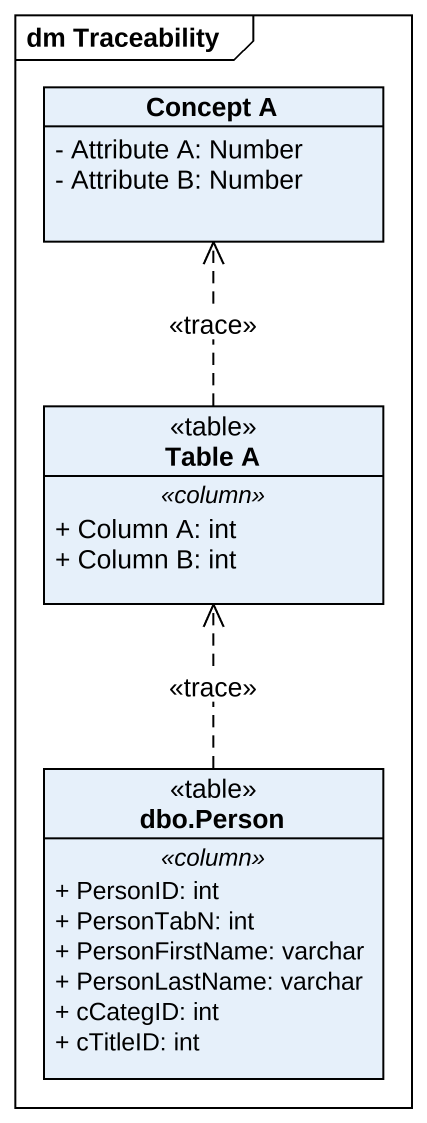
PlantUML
@startuml
mainframe dm Traceability
hide circle
hide empty members
skinparam classAttributeIconSize 0
class "Concept A" as Concept_A {
  - Attribute A: Number
  - Attribute B: Number
}
class "Table A" as Table_A <<table>> {
  .. <<column>> ..
  + Column A: int
  + Column B: int
}
class "dbo.Person" as dbo_Person <<table>> {
  .. <<column>> ..
  + PersonID: int
  + PersonTabN: int
  + PersonFirstName: varchar
  + PersonLastName: varchar
  + cCategID: int
  + cTitleID: int
}
Table_A .up.> Concept_A : <<trace>>
dbo_Person .up.> Table_A : <<trace>>
@enduml
